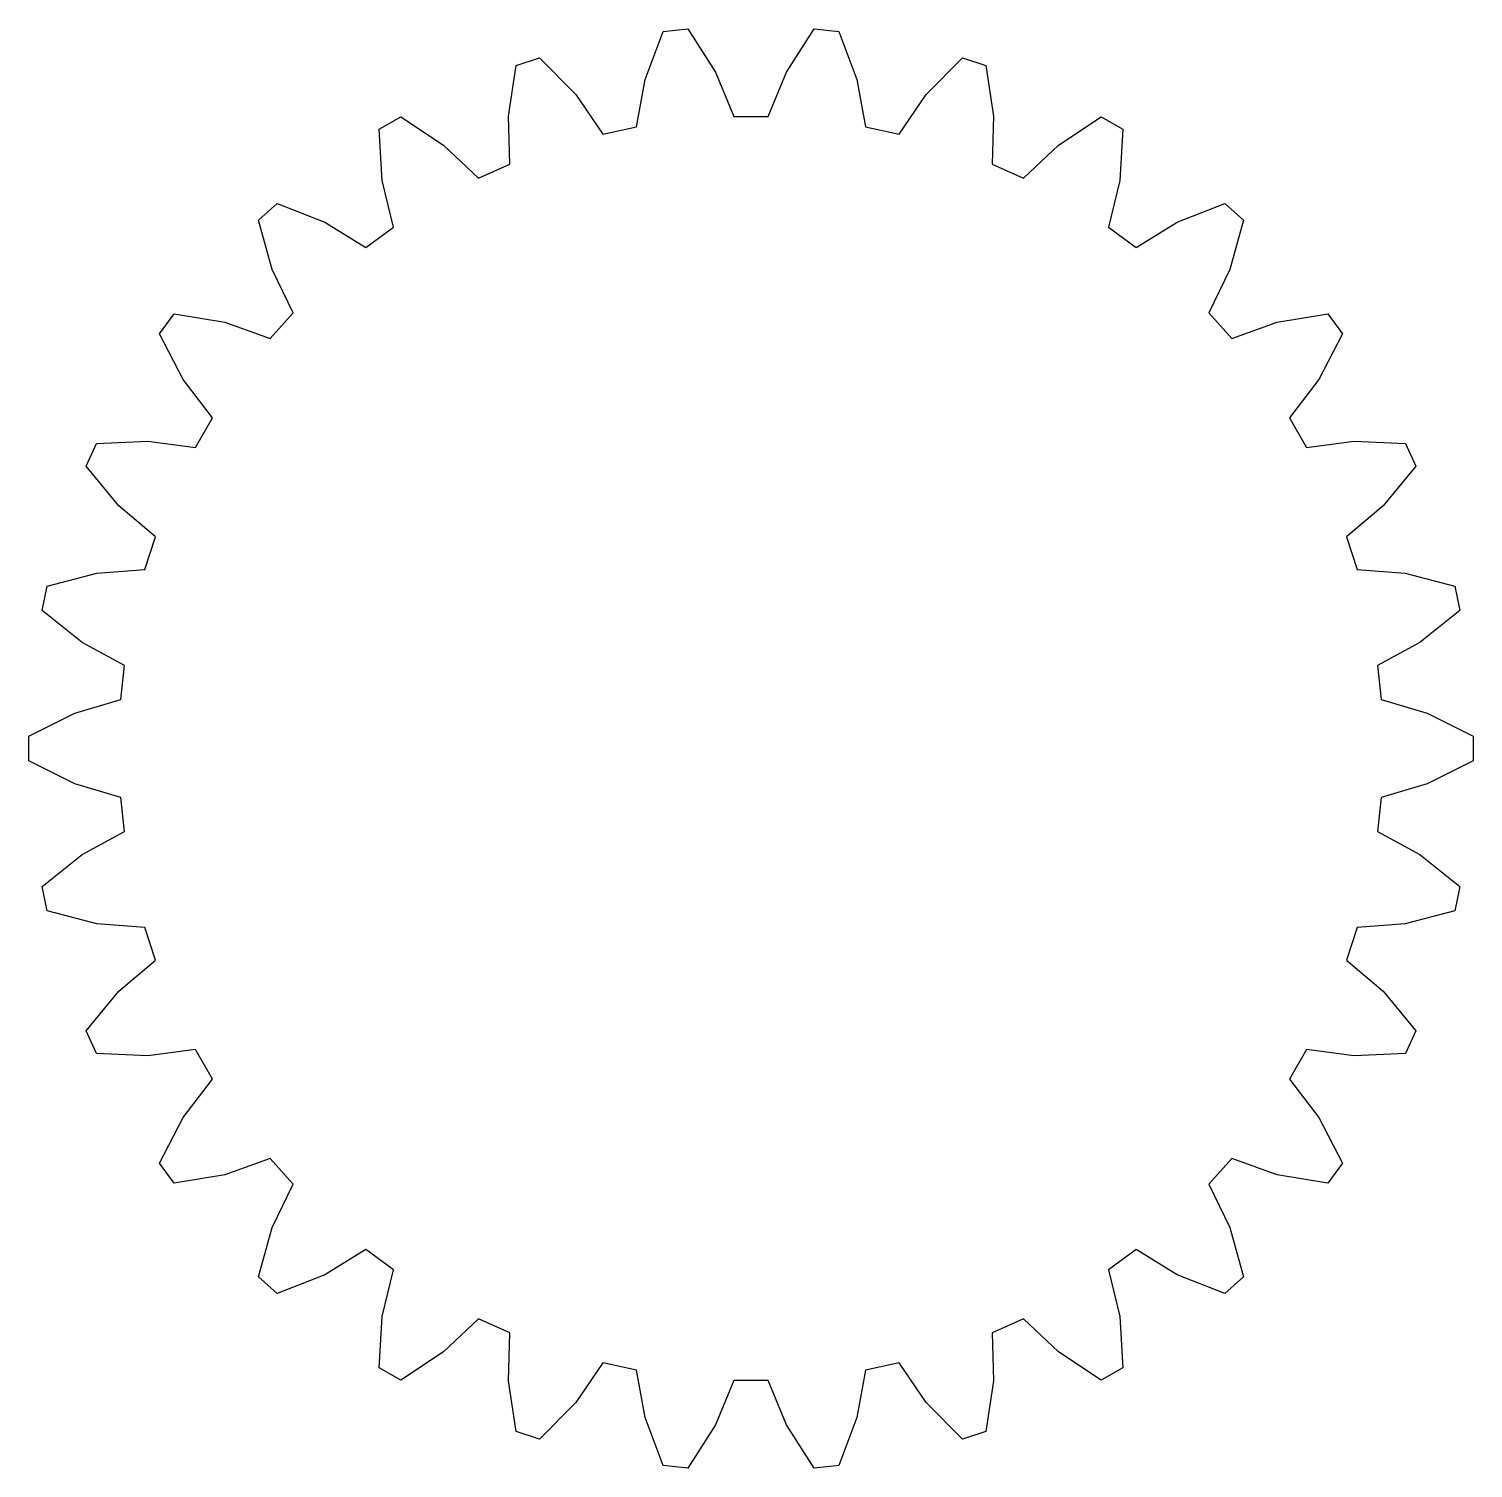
# Model space of a CAD drawing. Extents: x 48 to 163, y 89 to 204.
import ezdxf

# ---------------------------------------------------------------- set-up
doc = ezdxf.new("R2010")
doc.units = 0
doc.layers.add('Layer_1', color=7, linetype='CONTINUOUS')

msp = doc.modelspace()

# ---------------------------------------------------------------- linework, layer by layer
at = {"layer": 'Layer_1', "color": 7}
msp.add_lwpolyline([(155.989302, 150.652762), (159.659884, 149.576367), (163.318613, 147.741922), (163.318613, 145.769189), (159.659884, 143.934744), (155.989302, 142.858349), (155.703411, 140.13942), (159.070322, 138.323602), (162.267618, 135.768362), (161.857549, 133.838809), (157.897124, 132.805029), (154.082891, 132.515469), (153.2382, 129.915356), (156.153838, 127.43942), (158.75, 124.275144), (157.947642, 122.473156), (153.859089, 122.285196), (150.067998, 122.795171), (148.700913, 120.427609), (151.037996, 117.399364), (152.919853, 113.764342), (151.760202, 112.168658), (147.721884, 112.834984), (144.1196, 114.121918), (142.290236, 112.0902), (143.946598, 108.642291), (145.03146, 104.695696), (143.565598, 103.375742), (139.753904, 104.867004), (136.498189, 106.874733), (134.286413, 105.26776), (135.189524, 101.550893), (135.43026, 97.46488), (133.721969, 96.478513), (130.303693, 98.7298), (127.536222, 101.370553), (125.038838, 100.258598), (125.149469, 96.435051), (124.535353, 92.388549), (122.65914, 91.778949), (119.78386, 94.691764), (117.625989, 97.850113), (114.951933, 97.281718), (114.265287, 93.518567), (112.823131, 89.688247), (110.861122, 89.481942), (108.654144, 92.929004), (107.200418, 96.466942), (104.466249, 96.466942), (103.012522, 92.929004), (100.805544, 89.481942), (98.843536, 89.688247), (97.40138, 93.518567), (96.714733, 97.281718), (94.040678, 97.850113), (91.882807, 94.691764), (89.007527, 91.778949), (87.131313, 92.388549), (86.517198, 96.435051), (86.627829, 100.258598), (84.130444, 101.370553), (81.362973, 98.7298), (77.944698, 96.478513), (76.236407, 97.46488), (76.477142, 101.550893), (77.380253, 105.26776), (75.168478, 106.874733), (71.912762, 104.867004), (68.101069, 103.375742), (66.635207, 104.695696), (67.720069, 108.642291), (69.376431, 112.0902), (67.547067, 114.121918), (63.944782, 112.834984), (59.906464, 112.168658), (58.746813, 113.764342), (60.628671, 117.399364), (62.965753, 120.427609), (61.598669, 122.795171), (57.807578, 122.285196), (53.719024, 122.473156), (52.916667, 124.275144), (55.512829, 127.43942), (58.428467, 129.915356), (57.583776, 132.515469), (53.769542, 132.805029), (49.809118, 133.838809), (49.399049, 135.768362), (52.596344, 138.323602), (55.963256, 140.13942), (55.677364, 142.858349), (52.006782, 143.934744), (48.348053, 145.769189), (48.348053, 147.741922), (52.006782, 149.576367), (55.677364, 150.652762), (55.963256, 153.371691), (52.596344, 155.187509), (49.399049, 157.742749), (49.809118, 159.672302), (53.769542, 160.706082), (57.583776, 160.995642), (58.428467, 163.595756), (55.512829, 166.071691), (52.916667, 169.235967), (53.719024, 171.037956), (57.807578, 171.225916), (61.598669, 170.71594), (62.965753, 173.083502), (60.628671, 176.111747), (58.746813, 179.746769), (59.906464, 181.342453), (63.944782, 180.676127), (67.547067, 179.389193), (69.376431, 181.420911), (67.720069, 184.86882), (66.635207, 188.815416), (68.101069, 190.135369), (71.912762, 188.644107), (75.168478, 186.636378), (77.380253, 188.243351), (76.477142, 191.960218), (76.236407, 196.046231), (77.944698, 197.032598), (81.362973, 194.781311), (84.130444, 192.140558), (86.627829, 193.252513), (86.517198, 197.07606), (87.131313, 201.122562), (89.007527, 201.732162), (91.882807, 198.819347), (94.040678, 195.660998), (96.714733, 196.229393), (97.40138, 199.992544), (98.843536, 203.822864), (100.805544, 204.029169), (103.012522, 200.582107), (104.466249, 197.044169), (107.200418, 197.044169), (108.654144, 200.582107), (110.861122, 204.029169), (112.823131, 203.822864), (114.265287, 199.992544), (114.951933, 196.229393), (117.625989, 195.660998), (119.78386, 198.819347), (122.65914, 201.732162), (124.535353, 201.122562), (125.149469, 197.07606), (125.038838, 193.252513), (127.536222, 192.140558), (130.303693, 194.781311), (133.721969, 197.032598), (135.43026, 196.046231), (135.189524, 191.960218), (134.286413, 188.243351), (136.498189, 186.636378), (139.753904, 188.644107), (143.565598, 190.135369), (145.03146, 188.815416), (143.946598, 184.86882), (142.290236, 181.420911), (144.1196, 179.389193), (147.721884, 180.676127), (151.760202, 181.342453), (152.919853, 179.746769), (151.037996, 176.111747), (148.700913, 173.083502), (150.067998, 170.71594), (153.859089, 171.225916), (157.947642, 171.037956), (158.75, 169.235967), (156.153838, 166.071691), (153.2382, 163.595756), (154.082891, 160.995642), (157.897124, 160.706082), (161.857549, 159.672302), (162.267618, 157.742749), (159.070322, 155.187509), (155.703411, 153.371691), (155.989302, 150.652762)], dxfattribs=at)

doc.saveas('drawing.dxf')
